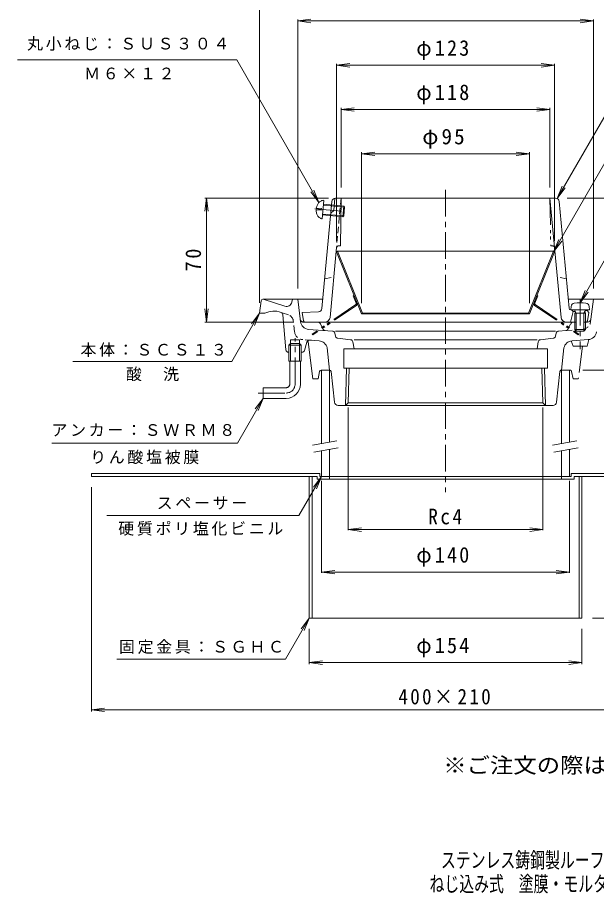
# Model space of a CAD drawing. Units: millimetres, scale not verified. Extents: x -276 to 233, y -346 to 397.
# Drawn here: x -276.4 to 50.6, y -346 to 148.4 of the extents above; entities that cross this region are included whole.
import ezdxf
from ezdxf.enums import TextEntityAlignment as Align

# ---------------------------------------------------------------- set-up
doc = ezdxf.new("R2010")
doc.units = ezdxf.units.MM
doc.header["$LTSCALE"] = 3
for name, pattern in [('CHAIN1', [8, 5, -1, 1, -1]), ('DASHED1', [1.8, 1.2, -0.6]), ('DOUBLE_CHAIN1', [8.8, 5, -1, 0.6, -0.6, 0.6, -1]), ('DOUBLE_CHAIN2', [12.8, 9, -1, 0.6, -0.6, 0.6, -1])]:
    doc.linetypes.add(name, pattern=pattern)
for name, color, linetype, lineweight in [('0-0_通り芯', 3, 'Continuous', 9), ('0-2_仕上', 6, 'Continuous', 9), ('0-3_建具', 4, 'Continuous', 9), ('0-4_その他', 7, 'Continuous', 9), ('0-5_寸法', 7, 'Continuous', 9), ('0-6_ハッチ', 2, 'DOUBLE_CHAIN1', 9), ('0-A', 2, 'Continuous', 9)]:
    doc.layers.add(name, color=color, linetype=linetype, lineweight=lineweight)
doc.layers.add('F-4_F-4ﾚｲﾔ', color=6, linetype='Continuous')
doc.layers.add('F-5_F-5ﾚｲﾔ', color=2, linetype='Continuous')
doc.styles.add('ＭＳ ゴシック', font='')
doc.styles.get('ＭＳ ゴシック').set_extended_font_data('MS Gothic')

msp = doc.modelspace()

# ---------------------------------------------------------------- linework, layer by layer
at = {"layer": '0-0_通り芯', "linetype": 'CHAIN1'}
for p, q in [((-34.673, 51.176), (-34.673, -119.486)), ((42.623, -37.081), (40.327, -55.534)), ((30.943, -50.534), (35.507, -50.534)), ((36.488, -51.338), (37.327, -55.534)), ((37.327, -55.534), (40.327, -55.534))]:
    msp.add_line(p, q, dxfattribs=at)
at = {"layer": '0-0_通り芯'}
for p, q in [((-138.782, -11.41), (-139.673, -18.534)), ((-137.79, -10.534), (-137.673, -10.534)), ((-125.385, -14.527), (-137.673, -10.534)), ((-137.673, -10.534), (-103.955, -10.534)), ((-121.515, -12.258), (-121.173, -10.534)), ((-116.614, -23.23), (-118.173, -10.534)), ((34.609, -10.534), (68.327, -10.534)), ((47.447, -21.778), (48.827, -10.534)), ((-136.673, -18.534), (-139.673, -18.534)), ((-126.572, -19.306), (-124.802, -39.177)), ((35.999, -24.588), (34.633, -27.201)), ((37.437, -23.534), (38.316, -23.534)), ((44.316, -23.534), (45.462, -23.534)), ((-98.586, -28.547), (-112, -27.609)), ((-96.764, -28.547), (27.418, -28.547)), ((29.241, -28.547), (33.306, -28.262)), ((-122.223, -33.534), (-117.123, -33.534)), ((-122.223, -40.534), (-122.223, -33.534)), ((-117.123, -40.534), (-117.123, -33.534)), ((-111.393, -33.666), (-106.118, -34.035)), ((-97.238, -29.672), (-96.764, -31.525)), ((-88.305, -33.413), (-95.548, -32.637)), ((16.994, -33.413), (-86.339, -33.413)), ((26.125, -32.645), (18.96, -33.413)), ((27.892, -29.672), (27.418, -31.525)), ((37.327, -37.081), (36.327, -34.066)), ((36.773, -34.035), (45.974, -33.391)), ((-112.935, -34.732), (-114.352, -39.465)), ((-112.273, -34.636), (-109.673, -55.534)), ((-101.556, -38.088), (-100.173, -50.541)), ((-92.173, -38.534), (22.827, -38.534)), ((-92.173, -49.534), (-92.173, -38.534)), ((-86.985, -34.658), (-86.339, -38.534)), ((17.64, -34.658), (16.994, -38.534)), ((32.21, -38.088), (30.827, -50.541)), ((-123.123, -40.534), (-123.367, -40.534)), ((-115.789, -40.534), (-116.223, -40.534)), ((-105.833, -51.338), (-106.673, -55.534)), ((-104.853, -50.534), (-100.173, -50.534)), ((-99.295, -51.424), (-97.37, -68.755)), ((-91.188, -70.534), (-90.532, -49.534)), ((-89.663, -69.055), (-89.053, -49.534)), ((20.317, -69.055), (19.707, -49.534)), ((21.843, -70.534), (21.187, -49.534)), ((29.949, -51.424), (28.025, -68.755)), ((-106.673, -55.534), (-109.673, -55.534)), ((-91.188, -70.534), (-89.663, -69.055)), ((26.037, -70.534), (-95.306, -70.534))]:
    msp.add_line(p, q, dxfattribs=at)
at = {"layer": '0-0_通り芯', "linetype": 'DASHED1'}
for p, q in [((-123.446, -19.363), (-127.602, -18.012)), ((-119.934, -29.013), (-120.712, -22.68)), ((47.268, -23.23), (47.447, -21.778)), ((33.305, -28.25), (42.654, -27.597)), ((-110.447, -33.732), (-115.32, -33.391))]:
    msp.add_line(p, q, dxfattribs=at)
at = {"layer": '0-0_通り芯', "linetype": 'DOUBLE_CHAIN2'}
for p, q in [((-106.783, -23.534), (-114.807, -23.534)), ((-105.348, -24.596), (-103.869, -27.477))]:
    msp.add_line(p, q, dxfattribs=at)
at = {"layer": '0-0_通り芯', "color": 4, "linetype": 'CHAIN1'}
for p, q in [((-119.673, -58.534), (-119.673, -32.502)), ((-140.452, -63.534), (-124.673, -63.534))]:
    msp.add_line(p, q, dxfattribs=at)
at = {"layer": '0-0_通り芯', "color": 4}
for p, q in [((-122.223, -35.534), (-123.123, -36.434)), ((-123.123, -36.434), (-116.223, -36.434)), ((-123.123, -45.534), (-123.123, -36.434)), ((-117.123, -35.534), (-122.223, -35.534)), ((-122.223, -45.534), (-122.223, -35.534)), ((-117.123, -35.534), (-116.223, -36.434)), ((-117.123, -35.534), (-117.123, -45.534)), ((-116.223, -36.434), (-116.223, -45.534)), ((-123.123, -45.534), (-116.223, -45.534)), ((-122.673, -58.534), (-122.673, -45.534)), ((-116.673, -58.534), (-116.673, -45.534)), ((-124.673, -60.534), (-137.673, -60.534)), ((-137.673, -66.534), (-137.673, -60.534)), ((-124.673, -66.534), (-137.673, -66.534))]:
    msp.add_line(p, q, dxfattribs=at)
at = {"layer": '0-0_通り芯'}
for points in [[(37.327, -37.081), (45.327, -37.081), (46.327, -33.354)], [(-92.173, -49.534), (22.827, -49.534), (22.827, -38.534)], [(21.843, -70.534), (20.317, -69.055), (-89.663, -69.055)]]:
    msp.add_lwpolyline(points, dxfattribs=at)
for centre, radius, start, end in [((-137.79, -11.534), 1, 90, 172.87463), ((-124.458, -11.674), 3, 251.99986, 348.76921), ((-131.582, -28.285), 11, 68.82515, 117.56859), ((-128.066, -19.439), 1.5, 5.08751, 71.99982), ((-111.651, -22.621), 5, 186.99902, 266.00024), ((37.437, -25.034), 1.5, 90, 163.00925), ((45.462, -21.534), 2, 270, 352.99992), ((-98.691, -30.043), 1.5, 14.33839, 86), ((29.345, -30.043), 1.5, 94, 165.66161), ((33.201, -26.754), 1.5, 274.00117, 342.67337), ((45.626, -28.403), 5, 273.99976, 352.99933), ((-111.498, -35.162), 1.5, 86.00067, 163.32822), ((-113.706, -35.078), 1.5, 17.14116, 40.36917), ((-106.467, -39.024), 5, 10.7961, 86.00024), ((-95.31, -31.154), 1.5, 194.33839, 263.88492), ((-88.465, -34.905), 1.5, 9.46144, 83.88426), ((19.12, -34.905), 1.5, 96.11574, 170.53856), ((25.965, -31.154), 1.5, 276.11508, 345.66161), ((37.122, -39.024), 5, 93.99976, 169.2039), ((-123.309, -39.034), 1.5, 185.46068, 270), ((-115.789, -39.034), 1.5, 270, 343.32822), ((-104.853, -51.534), 1, 90, 168.69046), ((-100.289, -51.534), 1, 6.33488, 83.33929), ((-95.383, -68.534), 2, 186.33636, 270), ((26.037, -68.534), 2, 270, 353.66364)]:
    msp.add_arc(centre, radius, start, end, dxfattribs=at)
at = {"layer": '0-0_通り芯', "linetype": 'DASHED1'}
for centre, radius, start, end in [((-124.682, -23.167), 4, 6.99989, 72.00009), ((42.306, -22.621), 5, 273.99976, 353.00098), ((-114.971, -28.403), 5, 187.00067, 266.00024)]:
    msp.add_arc(centre, radius, start, end, dxfattribs=at)
at = {"layer": '0-0_通り芯', "linetype": 'DOUBLE_CHAIN2'}
for centre, radius, start, end in [((-114.807, -21.534), 2, 187.00008, 270), ((-106.783, -25.034), 1.5, 16.99075, 90), ((-102.54, -26.773), 1.5, 207.90082, 265.99974)]:
    msp.add_arc(centre, radius, start, end, dxfattribs=at)
at = {"layer": '0-0_通り芯', "linetype": 'CHAIN1'}
for centre, start, end in [((30.943, -51.534), 90, 173.66512), ((35.507, -51.534), 11.30954, 90)]:
    msp.add_arc(centre, 1, start, end, dxfattribs=at)
at = {"layer": '0-0_通り芯', "color": 4}
for radius in [2, 8]:
    msp.add_arc((-124.673, -58.534), radius, 270, 0, dxfattribs=at)
at = {"layer": '0-0_通り芯', "color": 4, "linetype": 'CHAIN1'}
for radius in [2, 5]:
    msp.add_arc((-124.673, -58.534), radius, 270, 0, dxfattribs=at)
at = {"layer": '0-2_仕上'}
for p, q in [((-98.862, 44.65), (-104.466, -15.8)), ((-96.871, 46.466), (27.525, 46.466)), ((-93.673, 46.466), (-94.088, 19.466)), ((30.563, -20.811), (24.327, 46.466)), ((29.517, 44.65), (35.112, -15.708)), ((-96.26, 18.558), (-99.909, -20.811)), ((-95.264, 19.466), (-94.088, 19.466)), ((-106.367, -17.613), (-115.673, -18.034)), ((-114.822, -22.713), (-115.673, -18.034)), ((37.351, -17.534), (35.827, -23.534)), ((38.161, -16.71), (36.062, -16.615)), ((36.442, -16.632), (37.35, -17.534)), ((38.624, -17.534), (37.35, -17.534)), ((45.327, -17.034), (44.314, -16.988)), ((46.327, -18.034), (45.327, -17.034)), ((45.477, -22.713), (46.327, -18.034)), ((39.186, -23.534), (-113.838, -23.534)), ((44.493, -23.534), (43.446, -23.534))]:
    msp.add_line(p, q, dxfattribs=at)
at = {"layer": '0-2_仕上', "color": 4, "linetype": 'DOUBLE_CHAIN1'}
for p, q in [((-104.313, 34.776), (-103.362, 45.233)), ((-108.437, 40.423), (-91.084, 38.846)), ((-107.658, 40.854), (-104.788, 40.593)), ((-103.611, 42.495), (-91.66, 41.408)), ((-103.566, 42.992), (-92.113, 41.952)), ((-104.109, 37.017), (-92.656, 35.976)), ((-92.656, 35.976), (-92.113, 36.429))]:
    msp.add_line(p, q, dxfattribs=at)
at = {"layer": '0-2_仕上', "linetype": 'DASHED1'}
for p, q in [((-93.673, 46.466), (-96.26, 18.558)), ((-102.907, 1.018), (-97.778, 1.857)), ((33.561, 1.018), (28.432, 1.857))]:
    msp.add_line(p, q, dxfattribs=at)
at = {"layer": '0-2_仕上', "linetype": 'DOUBLE_CHAIN1'}
for p in [(24.327, 46.466), (25.918, 19.466)]:
    msp.add_line(p, (24.742, 19.466), dxfattribs=at)
at = {"layer": '0-2_仕上', "color": 4}
for p, q in [((36.066, -16.534), (36.232, -14.631)), ((46.566, -16.534), (46.399, -14.631)), ((46.566, -16.534), (36.066, -16.534)), ((39.186, -18.534), (38.134, -16.662)), ((38.316, -18.534), (38.757, -17.771)), ((38.316, -18.534), (44.316, -18.534)), ((38.316, -18.534), (38.316, -27.664)), ((39.186, -18.534), (39.186, -28.534)), ((43.446, -18.534), (44.498, -16.662)), ((43.446, -18.534), (43.446, -28.534)), ((44.316, -18.534), (43.875, -17.771)), ((44.316, -18.534), (44.316, -27.664)), ((39.186, -28.534), (43.446, -28.534)), ((43.446, -28.534), (44.316, -27.664))]:
    msp.add_line(p, q, dxfattribs=at)
at = {"layer": '0-2_仕上', "color": 4, "linetype": 'CHAIN1'}
msp.add_line((41.316, -10.489), (41.316, -38.808), dxfattribs=at)
at = {"layer": '0-2_仕上'}
msp.add_lwpolyline([(-97.188, 46.466), (-97.837, 39.466), (-99.482, 37.966)], dxfattribs=at)
at = {"layer": '0-2_仕上', "color": 4, "linetype": 'DOUBLE_CHAIN1'}
for points in [[(-107.749, 39.858), (-104.879, 39.597), (-104.788, 40.593)], [(-104.064, 37.515), (-92.113, 36.429), (-91.66, 41.408)], [(-92.656, 35.976), (-92.113, 41.952), (-91.66, 41.408)]]:
    msp.add_lwpolyline(points, dxfattribs=at)
at = {"layer": '0-2_仕上', "color": 4}
msp.add_lwpolyline([(39.186, -28.534), (38.316, -27.664), (44.316, -27.664)], dxfattribs=at)
at = {"layer": '0-2_仕上'}
for centre, radius, start, end in [((-96.871, 44.466), 2, 90, 174.70406), ((27.525, 44.466), 2, 5.2959, 90), ((-95.264, 18.466), 1, 90, 174.70509), ((-106.457, -15.615), 2, 272.59178, 354.70433), ((36.107, -15.616), 1, 185.2957, 267.40889), ((-113.838, -22.534), 1, 190.3056, 270), ((-102.896, -20.534), 3, 270, 354.70436), ((33.55, -20.534), 3, 185.29565, 270), ((44.493, -22.534), 1, 270, 349.69627)]:
    msp.add_arc(centre, radius, start, end, dxfattribs=at)
at = {"layer": '0-2_仕上', "linetype": 'DOUBLE_CHAIN1'}
msp.add_arc((25.918, 18.466), 1, 5.29491, 90, dxfattribs=at)
at = {"layer": '0-2_仕上', "color": 4}
for centre, radius, start, end in [((38.225, -14.805), 2, 96.33817, 175.00002), ((41.316, -42.634), 30, 83.6618, 96.3382), ((44.407, -14.805), 2, 4.99998, 83.66183), ((37.916, -16.784), 0.25, 29.32918, 90), ((44.716, -16.784), 0.25, 90, 150.67082), ((44.493, -22.534), 1, 270, 349.6944)]:
    msp.add_arc(centre, radius, start, end, dxfattribs=at)
at = {"layer": '0-2_仕上', "color": 4, "linetype": 'DOUBLE_CHAIN1'}
for start_param, end_param in [(6.2831853, 7.7585936), (1.6661844, 3.1415927)]:
    msp.add_ellipse((-103.837, 40.005), major_axis=(0.475, 5.228), ratio=0.7428, start_param=start_param, end_param=end_param, dxfattribs=at)
at = {"layer": '0-3_建具'}
for p, q in [((-100.174, -50.534), (-104.673, -50.534)), ((-104.673, -50.534), (-104.673, -92.063)), ((-100.173, -50.534), (-100.173, -91.269)), ((30.827, -50.534), (35.327, -50.534)), ((30.827, -50.534), (30.827, -92.063)), ((35.327, -50.534), (35.327, -91.269)), ((-104.673, -96.124), (-104.673, -110.634)), ((-100.173, -95.331), (-100.173, -110.634)), ((30.827, -96.124), (30.827, -110.634)), ((35.327, -95.331), (35.327, -110.634)), ((-104.673, -110.634), (35.327, -110.634))]:
    msp.add_line(p, q, dxfattribs=at)
at = {"layer": '0-3_建具', "color": 7}
for p, q in [((-109.786, -92.964), (-95.999, -90.533)), ((25.714, -92.964), (39.501, -90.533)), ((-109.092, -96.904), (-95.305, -94.473)), ((26.409, -96.904), (40.196, -94.473))]:
    msp.add_line(p, q, dxfattribs=at)
at = {"layer": '0-4_その他'}
for p, q in [((-139.673, 172.366), (-139.673, -12.534)), ((-118.173, 146.466), (-110.737, 147.445)), ((-118.173, 147.366), (-118.173, -4.534)), ((-118.173, 146.466), (48.827, 146.466)), ((-118.173, 146.466), (-110.737, 145.487)), ((48.827, 146.466), (41.391, 147.445)), ((48.827, 146.466), (41.391, 145.487)), ((48.827, 147.366), (48.827, -4.534)), ((-96.173, 121.466), (-88.737, 122.445)), ((-96.173, 122.366), (-96.173, 22.242)), ((-96.173, 121.466), (26.827, 121.466)), ((-96.173, 121.466), (-88.737, 120.487)), ((26.827, 121.466), (19.391, 122.445)), ((26.827, 121.466), (19.391, 120.487)), ((26.827, 122.366), (26.827, 22.242)), ((-93.673, 96.466), (-86.237, 97.445)), ((-93.673, 97.366), (-93.673, 52.466)), ((-93.673, 96.466), (24.327, 96.466)), ((-93.673, 96.466), (-86.237, 95.487)), ((24.327, 96.466), (16.891, 97.445)), ((24.327, 96.466), (16.891, 95.487)), ((24.327, 97.366), (24.327, 52.466)), ((-82.073, 71.466), (-74.637, 72.445)), ((-82.073, 72.366), (-82.073, -12.758)), ((-82.073, 71.466), (12.727, 71.466)), ((-82.073, 71.466), (-74.637, 70.487)), ((12.727, 71.466), (5.291, 72.445)), ((12.727, 71.466), (5.291, 70.487)), ((12.727, 72.366), (12.727, -12.758)), ((-169.673, 46.466), (-170.652, 39.03)), ((-100.758, 46.466), (-170.573, 46.466)), ((-169.673, -23.534), (-169.673, 46.466)), ((-169.673, 46.466), (-168.694, 39.03)), ((34.034, 46.466), (124.669, 46.466)), ((-169.673, -23.534), (-170.652, -16.099)), ((-169.673, -23.534), (-168.694, -16.099)), ((-120.502, -23.534), (-170.573, -23.534)), ((42.827, -50.534), (101.227, -50.534)), ((-89.663, -71.655), (-89.663, -140.934)), ((20.317, -71.655), (20.317, -140.934)), ((-104.673, -113.04), (-104.673, -164.934)), ((35.327, -113.04), (35.327, -164.934)), ((38.136, -110.634), (124.627, -110.634)), ((-234.673, -243.307), (-234.673, -116.634)), ((-89.663, -140.634), (-82.227, -139.655)), ((-89.663, -140.634), (20.317, -140.634)), ((-89.663, -140.634), (-82.227, -141.613)), ((20.317, -140.634), (12.881, -139.655)), ((20.317, -140.634), (12.881, -141.613)), ((-104.673, -164.634), (-97.237, -163.655)), ((-104.673, -164.634), (35.327, -164.634)), ((-104.673, -164.634), (-97.237, -165.613)), ((35.327, -164.634), (27.891, -163.655)), ((35.327, -164.634), (27.891, -165.613)), ((125.227, -190.634), (48.327, -190.634)), ((-111.673, -216.623), (-111.673, -196.634)), ((42.327, -216.623), (42.327, -196.634)), ((-111.673, -215.723), (-104.237, -214.744)), ((-111.673, -215.723), (42.327, -215.723)), ((-111.673, -215.723), (-104.237, -216.702)), ((42.327, -215.723), (34.891, -214.744)), ((42.327, -215.723), (34.891, -216.702)), ((-234.673, -242.407), (-227.237, -241.428)), ((-234.673, -242.407), (165.327, -242.407)), ((-234.673, -242.407), (-227.237, -243.386))]:
    msp.add_line(p, q, dxfattribs=at)
at = {"layer": '0-5_寸法'}
for p, q in [((28.4, 46.264), (80.478, 136.466)), ((-276.436, 124.466), (-152.601, 124.466)), ((-106.167, 44.04), (-152.601, 124.466)), ((-106.167, 44.04), (-110.733, 49.99)), ((-106.167, 44.04), (-109.037, 50.969)), ((28.4, 46.264), (31.27, 53.193)), ((28.4, 46.264), (32.966, 52.214)), ((26.378, 16.173), (29.248, 23.102)), ((26.378, 16.173), (30.944, 22.123)), ((41.316, -12.634), (44.186, -5.705)), ((41.316, -12.634), (45.881, -6.684)), ((-139.673, -18.534), (-155.338, -45.667)), ((-139.673, -18.534), (-144.238, -24.484)), ((-139.673, -18.534), (-142.543, -25.463)), ((-155.338, -45.667), (-245.139, -45.667)), ((-137.673, -66.534), (-152.243, -91.771)), ((-137.673, -66.534), (-142.238, -72.484)), ((-137.673, -66.534), (-140.543, -73.463)), ((-152.243, -91.771), (-257.053, -91.771)), ((-104.673, -110.634), (-117.444, -132.756)), ((-104.673, -110.634), (-109.238, -116.584)), ((-104.673, -110.634), (-107.543, -117.563)), ((-117.444, -132.756), (-226.016, -132.756)), ((-111.673, -190.634), (-125.005, -213.726)), ((-111.673, -190.634), (-116.238, -196.584)), ((-111.673, -190.634), (-114.543, -197.563)), ((-125.005, -213.726), (-220.308, -213.726))]:
    msp.add_line(p, q, dxfattribs=at)
for points in [[(26.378, 16.173), (75.151, 100.65), (182.924, 100.65)], [(41.316, -12.634), (88.678, 69.942), (208.373, 69.942)]]:
    msp.add_lwpolyline(points, dxfattribs=at)
at = {"layer": '0-6_ハッチ', "linetype": 'Continuous'}
for p, q in [((-95.616, 16.466), (-96.173, 16.241)), ((-96.173, 16.241), (-82.073, -18.758)), ((-95.616, 16.466), (-81.516, -18.534)), ((26.271, 16.466), (-95.616, 16.466)), ((26.827, 16.241), (12.727, -18.758)), ((26.271, 16.466), (26.827, 16.241)), ((-82.073, -18.758), (-81.516, -18.534)), ((12.727, -18.758), (-82.073, -18.758)), ((12.727, -18.758), (12.171, -18.534))]:
    msp.add_line(p, q, dxfattribs=at)
at = {"layer": '0-6_ハッチ'}
for p, q in [((-86.227, -8.447), (-86.784, -8.671)), ((-85.096, -12.859), (-86.784, -8.671)), ((15.751, -12.859), (17.438, -8.671)), ((16.881, -8.447), (17.438, -8.671)), ((-85.317, -13.58), (-110.009, -30.261)), ((-84.981, -14.077), (-109.673, -30.759)), ((15.636, -14.077), (40.327, -30.759)), ((15.972, -13.58), (40.663, -30.261)), ((-109.673, -30.759), (-110.009, -30.261)), ((40.327, -30.759), (40.663, -30.261))]:
    msp.add_line(p, q, dxfattribs=at)
at = {"layer": '0-6_ハッチ', "linetype": 'Continuous'}
msp.add_lwpolyline([(26.271, 16.466), (12.171, -18.534), (-81.516, -18.534)], dxfattribs=at)
at = {"layer": '0-6_ハッチ'}
for centre, radius, start, end in [((-85.653, -13.083), 0.6, 304.04227, 21.94041), ((-85.653, -13.083), 1.2, 304.04227, 21.94041), ((16.307, -13.083), 1.2, 158.05959, 235.95773), ((16.307, -13.083), 0.6, 158.05959, 235.95773)]:
    msp.add_arc(centre, radius, start, end, dxfattribs=at)
at = {"layer": '0-A'}
for p, q in [((-105.673, -109.034), (-234.673, -109.034)), ((-234.673, -110.634), (-234.673, -109.034)), ((-107.273, -110.634), (-234.673, -110.634)), ((-111.673, -110.634), (-111.673, -190.634)), ((-110.073, -110.634), (-110.073, -190.634)), ((-107.273, -110.634), (-107.273, -112.234)), ((-107.273, -112.234), (-34.673, -112.234)), ((-105.673, -109.034), (-105.673, -110.634)), ((-100.173, -110.634), (-105.673, -110.634)), ((-100.173, -110.634), (-100.173, -112.234)), ((37.927, -112.234), (-34.673, -112.234)), ((30.827, -110.634), (30.827, -112.234)), ((30.827, -110.634), (36.327, -110.634)), ((36.327, -109.034), (36.327, -110.634)), ((36.327, -109.034), (165.327, -109.034)), ((37.927, -110.634), (37.927, -112.234)), ((37.927, -110.634), (165.327, -110.634)), ((40.727, -110.634), (40.727, -190.634)), ((42.327, -110.634), (42.327, -190.634)), ((-34.673, -190.634), (-111.673, -190.634)), ((-34.673, -190.634), (42.327, -190.634))]:
    msp.add_line(p, q, dxfattribs=at)

# ---------------------------------------------------------------- texts
at = {"layer": '0-4_その他', "color": 2, "char_height": 8.798, "attachment_point": 7, "style": 'ＭＳ ゴシック'}
for s, insert in [('\\T1.21;\\W0.95;φ123', (-51.173, 124.466)), ('\\T1.21;\\W0.95;φ118', (-51.173, 99.466)), ('\\T1.19;φ95', (-47.798, 74.466)), ('\\T1.21;\\W0.95;φ140', (-51.173, -161.634)), ('\\T1.21;\\W0.95;φ154', (-51.173, -212.723)), ('\\T1.24;\\W0.9;400×210', (-61.298, -239.407))]:
    msp.add_mtext(s, dxfattribs=dict(at, insert=insert))
for s, insert, rotation in [('\\T1.27;\\W0.95;70', (-172.673, 5.091), 90), ('\\T1.27;\\W0.9;Rc4', (-44.419, -137.758), 359.844)]:
    msp.add_mtext(s, dxfattribs=dict(at, insert=insert, rotation=rotation))
at = {"layer": '0-5_寸法', "char_height": 6.598, "attachment_point": 7, "style": 'ＭＳ ゴシック'}
for s, insert in [('\\T1.17;丸小ねじ：ＳＵＳ３０４', (-271.031, 129.672)), ('\\T1.17;Ｍ６×１２', (-238.821, 113.443)), ('\\T1.17;本体：ＳＣＳ１３', (-240.856, -43.11)), ('\\T1.17;酸\u3000洗', (-215.238, -56.854)), ('\\T1.17;アンカー：ＳＷＲＭ８', (-257.258, -88.033)), ('\\T1.17;りん酸塩被膜', (-235.398, -103.736)), ('\\T1.17;スペーサー', (-197.792, -129.301)), ('\\T1.17;硬質ポリ塩化ビニル', (-219.518, -144.063)), ('\\T1.17;固定金具：ＳＧＨＣ', (-219.162, -210.798))]:
    msp.add_mtext(s, dxfattribs=dict(at, insert=insert))
at = {"layer": 'F-4_F-4ﾚｲﾔ', "style": 'ＭＳ ゴシック', "width": 0.7}
for s, p in [('ステンレス鋳鋼製ルーフドレン\u3000たて引き用\u3000デッキプレート打込型', (-37.277, -334.189)), ('ねじ込み式\u3000塗膜・モルタル防水用\u3000ＥＤＳＭＪ－２－１００\u3000Ｃ＝指示', (-43.709, -347.636))]:
    msp.add_text(s, height=8.798, dxfattribs=at).set_placement(p, align=Align.BOTTOM_LEFT)
at = {"layer": 'F-5_F-5ﾚｲﾔ', "style": 'ＭＳ ゴシック', "width": 1.1}
msp.add_text('※ご注文の際はＣ寸法をご指示ください。', height=8.798, dxfattribs=at).set_placement((-35.982, -280.677), align=Align.BOTTOM_LEFT)

doc.saveas('drawing.dxf')
